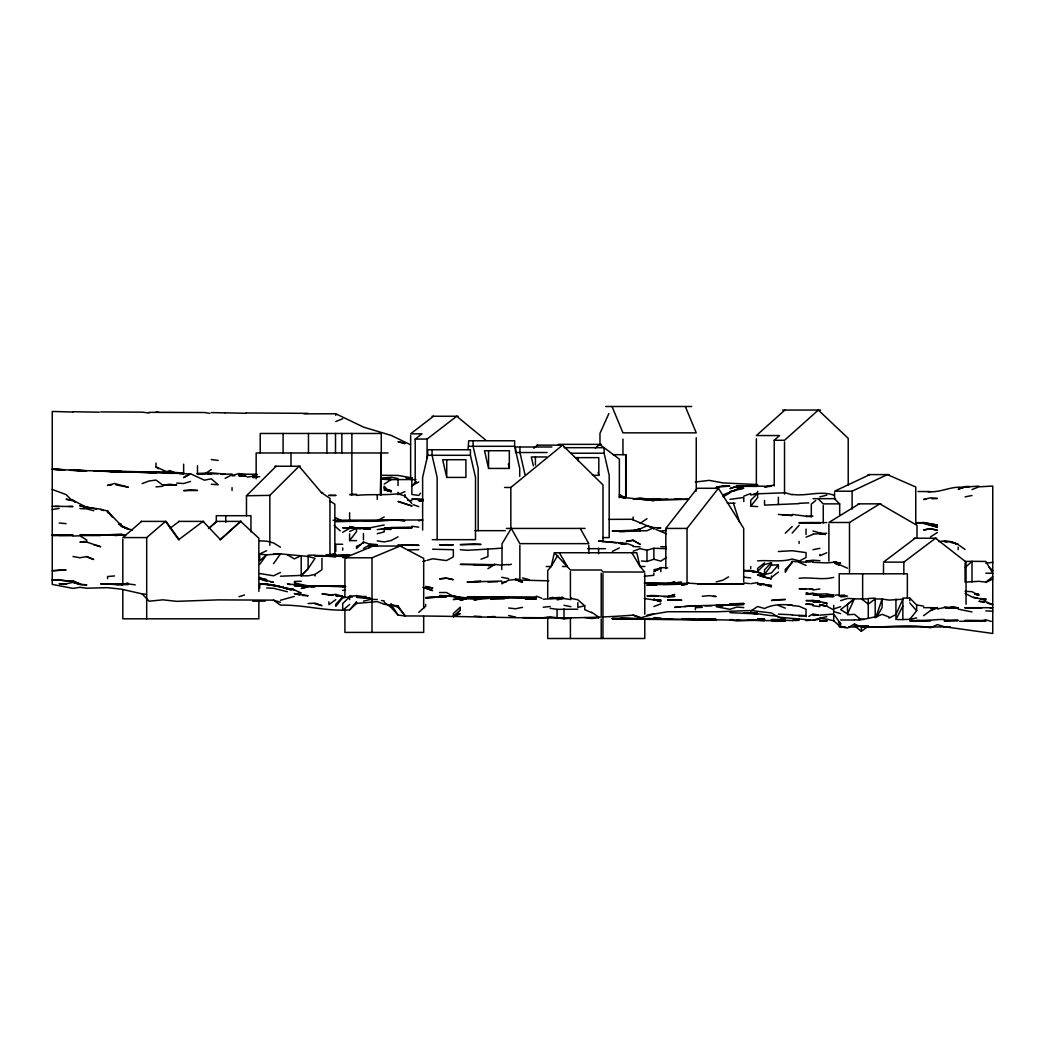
<?xml version="1.0" encoding="UTF-8"?>
<svg xmlns="http://www.w3.org/2000/svg" width="1045" height="1045" viewBox="0 0 1045 1045"><rect width="100%" height="100%" fill="white"/><g stroke="black" fill="none" stroke-linecap="round" stroke-linejoin="round"><path stroke-width="1.5" d="M380.315 494.938L381.268 452.968M432.303 539.664L475.501 539.664L475.501 477.421L470.42 455.293L470.42 449.755L427.705 449.755L427.705 455.293L422.624 477.421L422.624 530.089M468.003 449.468L468.735 440.768L514.636 440.768L514.636 446.306L519.718 468.434L519.718 476.416M554.399 552.74L570.413 569.995L601.215 569.995L602.952 571.994L644.778 572.033L639.997 566.495L636.784 552.74L554.386 552.74L551.198 566.508L547.711 570.544L547.711 598.04M876.18 616.445L882.098 599.046L889.021 600.091L902.854 599.216L902.854 619.567L897.315 619.58M608.856 413.572L599.974 433.348L599.974 444.608M902.854 599.216L895.931 614.564L889.021 618.157M868.277 617.974L868.277 598.929L854.444 598.876L840.611 609.653L847.521 613.872L854.444 598.72L847.521 598.432L840.611 600.666M902.854 605.995L895.931 619.58L895.931 599.059M876.729 617.046L882.098 607.602L882.098 599.046L875.187 598.929L868.277 604.101L861.354 598.72M557.677 555.496L551.198 566.508L546.287 566.508M806.035 562.158L792.201 561.413L785.291 572.281L785.291 569.329L791.052 564.078M368.637 548.168L370.361 544.275L377.271 544.693L370.361 544.471L363.451 541.924L356.528 548.52L356.528 546.313L360.682 544.549M273.542 563.673L280.465 553.902L308.118 556.436L315.041 558.33L308.118 568.676L301.208 575.808L308.118 575.808L315.041 574.45L321.951 569.669L321.951 558.304M259.709 564.378L266.632 554.843L259.709 554.137L259.709 560.76L266.632 554.738M764.535 562.915L757.625 568.389L757.625 571.354L764.535 564.627L771.458 562.667L771.458 565.058L764.535 574.423L760.394 573.849M420.495 493.135L418.771 495.434L411.848 494.481L411.848 479.537L391.104 479.642L384.194 484.083M356.528 540.644L349.618 540.605L356.528 531.565L356.528 528.261L370.361 529.149L363.451 528.391L370.361 528.365L363.451 528.457M665.822 568.637L665.822 528.43L697.211 488.276L718.411 488.276L743.7 528.43L743.7 581.516M687.035 583.123L687.035 528.43L718.411 488.276M757.625 506.564L750.715 506.211L757.625 497.603L757.625 493.41L750.715 494.99L750.715 493.527L743.792 496.179M902.854 619.567L909.764 619.345L916.674 610.763L916.674 605.003L909.764 598.08L902.854 598.04M342.695 597.805L335.785 606.27L335.785 604.232L342.695 596.995L342.695 597.805L349.618 596.878L349.618 599.634M349.618 609.875L356.528 601.737L356.528 603.435L349.618 609.875C326.419 611.639 303.546 604.611 280.465 605.133L273.542 600.143L218.222 599.882L176.723 601.345L162.902 599.83L149.069 601.202L142.146 593.9L121.403 589.145L107.57 587.669L86.826 588.204L79.916 587.316L72.993 588.4L52.25 584.39L52.25 411.443L72.993 412.043M771.458 565.058L778.368 564.901L771.458 572.947L764.535 574.423L757.625 571.955L743.792 570.583L750.715 570.452L756.24 572.307M792.201 533.041L799.111 525.308M771.458 562.667L764.535 569.747L764.535 577.415L757.625 574.907L771.458 578.852L765.92 577.702M246.476 515.707L246.476 495.761L276.128 466.24M246.476 495.761L269.832 495.369L299.105 466.24L321.429 492.626L329.959 498.36L329.959 556.502M757.625 493.41L750.715 500.268L750.715 506.211M349.618 596.878L342.695 603.566L342.695 610.398L349.618 604.467M785.291 533.172L792.201 526.549M460.257 610.228L453.347 616.759L453.347 613.572L460.257 607.158L460.257 610.228L453.347 616.641L460.257 613.585L453.347 616.55M965.084 567.67L972.007 561.335L985.84 561.439L992.75 573.209L985.84 573.196M258.846 591.418L258.846 538.24L240.637 521.39L220.547 539.742L203.057 521.39L178.63 539.742L165.515 521.39L146.692 537.587L122.814 537.587L141.637 521.39M418.771 612.37L425.681 606.165L425.681 604.402M784.847 410.058L756.358 435.556L779.531 435.543L774.227 440.285L774.227 485.99M209.457 527.869L216.759 521.39L208.477 528.522M219.933 539.742L240.637 521.39M595.337 448.044L599.595 444.36L619.371 459.121L619.371 497.694M416.459 481.784L411.848 485.794L418.771 481.902M854.444 598.72L847.521 604.493L847.521 613.872M815.74 500.503L811.312 504.147L811.312 516.818M533.799 448.24L537.587 445.144M504.591 487.466L510.835 487.466L562.563 445.144L603.004 484.906L603.004 541.623M854.444 623.996L854.444 625.864L861.354 631.311L868.277 626.282L861.354 626.974L854.444 623.996L847.521 628.006L840.611 626.961L833.701 620.808L826.778 619.136L819.868 618.235L812.945 620.26L778.368 617.164L771.458 612.958L750.715 610.515L716.138 611.782L667.729 611.73L653.896 614.094L640.062 618.013L633.152 615.126C557.403 621.096 480.974 615.805 404.938 615.962L398.027 605.891L384.194 604.297L377.271 601.606L356.528 603.435M600.3 444.83L600.914 444.36L558.383 444.36M992.75 576.683L985.84 582.104L978.917 581.32L965.084 582.13L965.084 563.007M778.368 572.059L771.458 577.415L771.458 575.939M433.466 416.25L410.633 433.832L421.997 433.832L415.205 439.057L415.205 482.947M415.205 439.057L427.091 439.057L456.717 416.25L485.677 440.036M915.159 538.227L883.495 562.132L903.86 562.132L935.523 538.227L966.037 562.04L966.037 604.232M170.191 528.143L179.191 521.39M923.597 615.688L930.507 610.593L937.43 607.772L923.597 607.628M328.861 604.65L335.785 599.66M204.389 474.234L211.299 469.545M750.715 611.116L757.625 606.479L764.535 608.53C772.882 604.088 782.966 604.337 792.201 605.094L788.048 604.95M640.062 523.323L646.973 518.751M666.566 557.364L660.806 561.152L653.896 559.245L646.973 561.452L641.447 561.021M930.507 536.856L937.43 532.428M487.924 568.676L494.834 564.404L501.757 565.214L501.757 569.538M859.199 503.847L828.881 522.487L849.494 522.487L879.825 503.847L917.001 525.335L917.001 538.279M808.804 616.419L812.945 613.938L818.483 615.074M728.574 576.853L723.049 580.119L716.138 581.947M363.451 548.455L370.361 544.471M342.695 532.284L349.618 528.352M723.049 496.832L729.959 492.887M667.729 567.905L660.806 567.579L653.896 571.497L660.806 568.166L653.896 569.799L658.036 569.682M190.556 473.764L183.646 477.526L190.556 473.764L204.389 480.178L211.299 478.806L218.222 484.789L211.299 484.253M335.785 521.677L377.271 520.71L384.194 516.975M753.471 494.716L757.625 492.495L757.625 491.307M398.027 536.856L391.104 540.526L384.194 541.924L377.271 540.892M225.132 478.362L232.055 474.73L232.055 475.566L234.811 475.828M501.757 583.789L508.667 580.197L515.59 579.439L522.5 582.169L518.346 581.085M799.111 561.126L806.035 557.534L806.035 552.622L792.201 550.715L778.368 551.525M612.396 551.407L619.319 547.972M985.84 582.47L992.75 579.061M280.465 572.477L273.542 575.782L259.709 573.535M869.845 474.587L834.563 491.215L852.106 491.202L887.375 474.587L915.76 487.009L915.76 524.133M259.709 553.915L266.632 550.715M349.618 531.474L356.528 528.313L360.682 528.404M723.049 494.873L736.882 489.334L743.792 488.185L738.266 489.609M640.062 528.966L633.152 530.494L612.396 530.925L633.152 530.494L640.062 528.966L646.973 525.818L653.896 527.594L660.806 527.96L658.036 528.247M398.027 494.625L404.938 491.607M930.507 610.502L937.43 607.498M826.778 552.792L819.868 555.731L819.868 554.49M875.187 617.255L882.098 614.342L889.021 617.02M373.091 546.026L344.915 557.782L371.994 557.782L400.157 546.026L423.682 558.396L423.682 608.268M335.785 421.527L342.695 418.745M972.007 489.596L978.917 486.826L992.75 486.043L992.75 633.453L944.34 626.739L937.43 624.61L930.507 627.758C907.413 623.486 884.684 628.071 861.354 626.974L861.354 631.311M806.035 537.182L812.945 534.426M653.896 606.518L660.806 603.866M142.146 483.574L149.069 480.987L155.979 480.073L162.902 485.167L176.723 485.115L169.812 484.253L162.902 485.167L162.902 486.265L155.979 486.892M481.013 559.193L487.924 556.645L487.924 549.095L501.757 548.168M633.152 551.198L640.062 548.651L646.973 550.219L653.896 548.259L666.344 548.703M757.625 486.317L736.882 486.108L729.959 488.616L736.882 486.33L756.24 486.382M840.611 606.675L833.701 608.961L833.701 605.329M965.084 486.957L958.174 489.178L965.084 486.526L969.237 486.474M165.659 471.909L169.812 470.603L175.351 472.902M238.965 596.721L244.504 594.997M743.792 584.037L698.151 583.841L702.305 584.037L688.472 583.162L681.549 585.278L687.087 584.325M190.556 481.431L183.646 483.522L176.723 483.09M479.629 598.602L467.18 598.328L460.257 600.379L467.18 598.367L479.629 598.498M847.521 614.773L854.444 614.329L861.354 619.803L875.187 616.85M232.055 475.566L238.965 473.542L245.888 476.416M384.194 524.93L370.361 527.751L342.695 527.829L360.682 528.522M280.465 600.248L294.285 596.447M427.065 560.355L432.604 558.761L446.424 560.564L453.347 556.854L453.347 549.722L432.604 549.226M980.301 621.383L985.84 619.868L991.365 621.422M377.271 533.708L384.194 531.879L384.194 530.442M781.137 620.207L792.201 620.547L799.111 618.731M481.013 598.315L474.09 600.065C494.403 596.839 515.629 597.936 536.333 598.798L525.269 598.824L536.333 598.628M363.451 601.149L370.361 599.425L377.271 599.49M598.994 444.83L600.914 444.36M819.868 496.858L826.778 495.147M126.941 583.358L121.403 584.704L100.66 583.881L128.326 583.907L135.236 584.873M308.118 586.807L301.208 588.466L308.118 586.715L315.041 586.676L310.887 586.754M833.701 577.362C822.415 580.341 810.672 576.918 799.111 578.29M909.764 620.038C921.416 622.128 932.858 619.254 944.34 619.463M422.911 561.374L425.681 560.747M819.868 618.235L826.778 616.694M550.166 597.91L552.923 597.296M584.743 608.752L584.743 605.813L577.82 607.354L577.82 602.612M757.625 485.873L743.792 486.147L736.882 487.649L743.792 485.938L750.715 486.147L736.882 485.977M937.43 609.039L944.34 607.563L958.174 608.294M522.5 607.341L515.59 608.765L508.667 608.007M563.986 598.276L550.166 598.38L559.846 597.387M646.973 615.139L653.896 613.715M909.764 619.345L916.674 617.948M965.084 496.884L972.007 495.5M418.771 520.828L422.911 520.018M377.271 529.58L391.104 527.712L411.848 527.947M508.667 564.809L511.436 564.261M812.945 549.683L819.868 548.325M774.227 485.102L764.535 486.826L771.458 486.199L764.535 486.539M557.076 599.843L563.986 598.563L570.91 599.595M634.524 498.896L640.062 497.929L646.973 499.027L633.152 498.792L646.973 499.236L653.896 500.699L619.319 497.041L624.845 497.969L619.319 496.061L624.845 497.799M494.834 564.404L487.924 565.58L492.077 565.201M633.152 540.187L626.229 541.349L633.152 540.383L640.062 544.249L633.152 540.383M750.715 583.711L757.625 582.561M812.945 590.046L819.868 588.897M812.945 620.26L819.868 619.123M121.403 584.207L124.172 583.75M815.714 594.2L826.778 593.847L832.316 595.023M52.25 509.503L59.16 508.445M247.26 477.121L252.799 476.285M605.486 548.677L587.499 548.664M840.611 626.961L840.611 623.63L833.701 614.068L819.868 615.152M985.84 563.281L992.75 562.275M280.465 553.902L266.632 554.843M464.411 598.602L453.347 599.516L474.09 596.643L479.629 598.341M684.318 606.57L695.382 605.617L674.639 607.367L680.177 607.04M328.861 595.245L335.785 594.344L342.695 596.342L335.785 595.689L342.695 596.212M328.861 555L335.785 554.124L326.105 554.804M259.709 476.624L252.799 477.5L256.952 477.238M653.896 575.325L644.216 576.252M806.035 561.074L812.945 560.198L819.868 560.708M315.041 555.561L342.695 555.94L349.618 555.091L342.695 555.927L315.041 555.64M342.695 555.94L349.618 555.091L328.861 555.783L349.618 554.856M660.806 531.121L666.344 530.442M86.826 541.284L79.916 542.12L86.826 542.12L100.66 546.731L93.737 544.706M487.924 549.095L467.18 550.297L460.257 549.709M342.695 590.399L345.464 590.085M598.576 617.713L591.653 618.522L584.743 617.53M771.458 620.612L785.291 620.678C767.017 620.874 748.429 619.998 729.959 620.116M381.425 478.074L391.104 477.251L398.027 478.532M356.528 495.408C370.322 493.932 384.338 495.487 398.027 493.736L404.938 496.075M111.724 484.893L107.57 485.35L114.493 483.495L128.326 487.192L115.877 484.854M812.945 534.06L826.778 533.264M501.757 581.072L467.18 581.96L481.013 581.386L474.09 581.529M938.815 541.584L944.34 540.983L951.263 541.728L958.174 544.314L951.263 542.538M522.5 617.608L543.243 617.739L550.166 616.785L563.986 618.849L570.91 618.144M303.977 413.82L335.785 413.768L363.451 427.078L391.104 435.386L410.476 444.726M799.111 503.285L808.804 502.906M107.57 534.831L121.403 534.099L125.557 535.602M729.959 499.366L743.792 497.498L743.792 501.574M543.243 607.21L550.166 606.518M543.243 599.216L561.23 598.236L550.166 598.184L557.076 597.635L562.615 598.223L550.166 598.249L557.076 597.962M959.558 621.318L985.84 621.096L965.084 620.861L969.237 621.305M799.111 503.638L764.535 505.127L764.535 500.45M826.778 595.467L833.701 594.84M702.305 596.264L709.215 595.65L716.138 596.512L713.369 596.368M806.035 620.599L810.188 620.234M926.366 499.21L923.597 499.458L930.507 497.786L937.43 498.478L931.892 498.778M835.073 595.193L839.226 594.827M345.464 586.219L294.285 585.67L301.208 586.167L308.118 586.127L287.375 583.92L290.144 584.678M464.411 598.458L460.257 598.811L464.411 598.772M847.521 596.029L840.611 596.617L846.136 596.46M232.055 474.038L220.991 474.391M969.237 486.67L965.084 487.009L978.917 486.121M114.493 575.952L107.57 576.513L107.57 578.721M381.425 529.253L391.104 529.423L384.194 528.221L391.104 527.777L411.848 527.764L384.194 528.378L391.104 527.516L411.848 527.163M446.424 578.342L439.514 578.865L446.424 577.95L453.347 579.688L447.809 578.616M688.472 499.314L653.896 499.823L688.472 499.183M656.665 619.149L640.062 619.254L653.896 618.849M115.877 471.778L121.403 471.386L93.737 471.23M72.993 535.223L52.25 535.367L72.993 535.484M497.603 581.738L487.924 582.026M425.681 597.635L446.424 596.813L425.681 597.714L439.514 597.074M240.35 474.09L256.952 474.339M815.714 523.009L819.868 522.84L799.111 523.088L819.868 522.748L799.111 522.683L826.778 522.591M501.757 564.953L508.667 564.496M937.43 607.876L930.507 607.798M635.909 498.974L646.973 499.419L642.832 499.471M550.166 608.308L557.076 609.353L577.82 609.196M776.984 615.897C768.166 615.962 759.637 613.559 750.715 612.997L757.625 613.951L729.959 612.644M487.924 616.89L494.834 616.498M695.382 482.032L709.215 480.36L723.049 482.934L757.625 484.553M868.277 598.498L875.187 598.106M757.625 493.802L785.291 492.77L792.201 494.781M989.981 607.863L992.75 607.72L965.084 607.707L981.686 607.903M308.118 603.514L315.041 603.161L321.951 605.669L315.041 603.775M702.305 607.341L695.382 607.694L695.382 609.731M381.425 475.292L398.027 475.423L411.848 477.905L406.322 477.839M799.111 616.028L806.035 615.688L799.111 615.296M812.945 516.073L806.035 516.4L811.56 516.57M916.674 522.8L923.597 522.487L937.43 525.112L923.597 522.709L916.674 522.918M501.757 582.313L505.898 582.117M916.674 620.482L930.507 620.573M985.84 620.547L965.084 620.325M72.993 535.445L59.16 535.549M640.062 531.082L619.319 531.513L624.845 531.487M656.665 584.978L646.973 585.174M951.263 620.743L958.174 620.443L944.34 620.403L958.174 620.469M927.751 491.646C940.16 493.149 951.616 485.546 963.699 487.492M756.24 612.892L743.792 613.036L757.625 613.415L743.792 612.736M265.247 601.084L252.799 601.228M407.707 549.918L418.771 549.631M663.575 584.691L680.177 584.233M840.611 595.271L844.765 595.114M812.945 615.427L818.483 615.205M294.285 581.516L301.208 581.255M775.599 620.221L771.458 620.364L785.291 620.704M81.301 535.576L100.66 535.562M315.041 555.927L328.861 555.953M492.077 564.888L474.09 565.149L494.834 564.731L460.257 564.378L494.834 564.705M149.069 412.344L204.389 412.501L209.927 413.35M356.528 494.481L349.618 494.559L356.528 494.507M757.625 620.155L736.882 620.926L729.959 619.855M792.201 620.547L799.111 620.351M72.993 536.033L79.916 535.837L86.826 540.056M854.444 625.864L868.277 625.811M806.035 561.309L810.188 561.256M771.458 619.567L785.291 619.646L771.458 619.62M660.806 499.314L667.729 499.157M52.25 535.445L59.16 535.288L52.25 534.805M812.945 522.618L806.035 522.787L819.868 522.657M944.34 607.093L958.174 607.759L945.725 608.242M688.472 583.214L646.973 585.069M548.782 580.824L515.59 579.962M225.132 412.801L245.888 413.324M702.305 619.097L681.549 619.241L695.382 619.385L685.703 619.162M381.425 479.067L391.104 479.394L381.425 478.714M674.639 499.262L681.549 499.131M315.041 555.809L321.951 555.692M965.084 561.452L972.007 561.335L972.007 581.921M705.061 605.826L711.985 605.734M640.062 618.47L612.396 618.379M422.911 499.118L411.848 499.105L422.911 499.876M402.168 544.967L404.938 544.928L398.027 544.85M273.542 553.798L280.465 553.706M836.457 562.092L826.778 562.889L812.945 562.341M698.151 584.246L743.792 583.841M716.138 620.181L612.396 618.901L640.062 619.058L620.704 618.131M252.799 476.794L256.952 476.742M128.326 584.573L121.403 584.664L128.326 583.332L121.403 584.573L107.57 583.698L118.634 584.704M536.333 597.257L501.757 597.257L536.333 597.492M114.493 534.766L121.403 535.223L93.737 534.935L125.557 535.236M490.693 599.308L504.526 598.837M913.918 620.926L923.597 620.9L909.764 620.887L923.597 621.148L913.918 620.874M126.941 471.948L93.737 470.955L183.646 473.098M481.013 564.927L487.924 564.875M114.493 535.118L79.916 534.674M653.896 583.188L646.973 583.228L667.729 583.397L681.549 582.3L667.729 583.423L644.216 583.005M100.66 411.913L142.146 412.161L149.069 413.023M207.158 473.907L218.222 473.751M640.062 530.808L646.973 530.755L653.896 527.594L653.896 529.214M812.945 561.622L806.035 561.544L810.188 561.674M819.868 621.043L826.778 621.017M211.299 412.579L225.132 412.866M333.068 520.24L421.213 519.966M608.908 519.365L631.768 519.287L652.798 528.117M764.535 619.933L747.946 619.698M854.444 620.012L840.611 619.985M245.888 412.945L308.118 413.376M764.535 620.142L750.715 619.737M754.856 620.207L764.535 620.299L752.086 620.207L764.535 620.534M605.643 406.505L691.712 406.505M782.6 410.058L820.56 410.058M432.081 416.25L458.115 416.25M774.227 440.285L784.521 440.285L818.313 410.058L848.213 438.338L848.213 484.932M536.895 445.144L563.255 445.144M468.735 446.306L514.636 446.306M551.904 446.999L515.577 446.999L515.577 452.524L547.11 452.524M564.156 447.691L604.101 447.691L604.101 453.216L609.196 475.344L609.196 537.587L602.808 537.587M388.035 452.968L256.156 452.968L256.156 478.793M570.557 453.216L604.101 453.216M613.31 454.693L625.968 454.693L625.968 496.231M427.705 455.293L470.42 455.293M546.6 456.952L531.343 456.952L533.381 465.809M575.325 457.645L598.811 457.645L598.811 475.344L592.41 475.344M274.887 466.24L300.346 466.24M488.564 468.434L509.333 468.434L509.333 450.722L484.501 450.722L488.564 468.434L488.564 450.722M868.121 474.587L889.099 474.587M446.737 477.421L465.913 477.421L465.913 459.722L442.675 459.722L446.737 477.421L446.737 459.722M321.429 492.626L322.67 492.626M813.075 498.674L835.504 498.674M727.242 503.181L735.014 503.181M858.063 503.847L880.961 503.847M839.684 515.028L839.684 503.873L823.264 503.873L817.961 498.674M141.036 521.39L166.116 521.39L179.244 539.742M178.59 521.39L203.67 521.39M216.158 521.39L241.238 521.39M506.381 528.43L585.096 528.43M665.822 528.43L687.035 528.43M474.952 530.664L505.349 530.664M914.075 538.227L936.607 538.227M371.249 546.026L401.985 546.026M562.497 566.508L567.396 566.508L559.297 552.74M644.896 566.495L639.997 566.495L631.885 552.74M439.514 592.515L446.424 592.515L453.347 596.342L458.873 597.27L454.732 597.139M750.715 620.142L764.535 620.325M845.601 626.948L839.213 626.948L839.213 623.721M848.579 626.948L857.958 626.948M865.835 626.948L950.375 626.948M165.659 473.111L183.646 473.503L162.902 472.314L183.646 473.215L176.723 472.523L70.224 470.315M176.723 473.15L183.646 473.254L142.146 472.209M225.132 474.09L211.299 472.889L197.479 473.738L204.389 473.934M240.35 474.626L244.504 474.822M308.118 555.169L315.041 555.195M335.785 586.232L345.464 586.467L321.951 585.997L345.464 586.767M626.229 618.666L640.062 618.745L612.396 618.588M778.368 620.207L785.291 620.234L771.458 620.051M930.507 491.581L918.059 491.503M819.868 534.165L825.393 534.191M342.695 544.262L335.785 544.223L335.785 551.433M308.118 585.971L335.785 586.349M646.973 618.653L653.896 618.705L646.973 618.588M819.868 620.612L826.778 620.652M252.799 474.783L256.952 474.835M736.882 486.108L743.792 486.16M808.804 594.344L806.035 594.331L812.945 593.077L818.483 595.036M700.921 605.865L695.382 605.826L743.792 604.454L716.138 605.355L723.049 605.773L718.895 605.708M671.87 618.914L660.806 618.81M709.215 619.502L716.138 619.554L702.305 618.862L716.138 619.411L703.69 619.149M72.993 411.717L99.275 412.2M197.479 473.855L203.004 473.907M55.019 506.42L59.16 506.446M211.299 473.764L197.479 473.489M52.25 506.276L72.993 506.538L68.852 506.433M259.709 583.998L273.542 585.069L280.465 586.859L266.632 584.299L259.709 584.286C271.687 582.953 282.712 588.217 294.285 589.563L288.76 589.014M806.035 588.805L799.111 588.74L812.945 589.053L810.188 588.962M757.625 486.16L764.535 486.252M930.507 620.743L916.674 620.547M660.806 618.927L732.728 620.077M612.396 618.927L619.319 619.019L612.396 618.718M348.233 556.462L335.785 556.149L341.31 556.423M487.924 564.757L492.077 564.836M366.207 596.421L356.528 596.786L363.451 596.852L356.528 595.585L349.618 596.551L352.374 596.878M240.35 474.469L244.504 474.561M732.728 619.698L729.959 619.646L732.728 619.894M169.812 473.346L172.582 473.398M252.799 474.639L256.952 474.73M377.271 520.71L398.027 520.096L404.938 520.789C390.987 519.104 377.349 521.481 363.451 521.259M114.493 535.497L117.249 535.549M381.425 478.963L384.194 479.028M100.66 534.87L107.57 535.027M82.673 470.759L72.993 470.381M765.92 585.37L771.458 585.514L765.92 584.795M778.368 614.16L792.201 614.773M155.979 472.719L128.326 471.974L155.979 472.876M107.57 534.805L114.493 534.988M100.66 471.112L114.493 471.622M280.465 576.213L301.208 575.403L308.118 568.676L308.118 556.436M864.124 619.398L858.585 618.679M179.492 473.581L189.171 473.934M70.224 470.015L86.826 470.772L72.993 470.172M461.642 597.557L467.18 597.936L446.424 596.042M64.699 469.714L52.25 469.257L79.916 470.511M411.848 479.537L416.001 479.681M59.16 469.584L52.25 469.192L63.314 469.714M985.84 610.92L992.75 611.155M107.57 583.894L114.493 584.259M259.709 540.879L266.632 541.14L273.542 542.93L280.465 547.201M526.654 579.688L529.41 579.792L522.5 577.885M702.305 619.489L716.138 619.776L699.536 619.176M404.938 615.309L398.027 607.38L391.104 604.323L398.027 615.035L404.938 615.962M660.806 546.666L666.344 546.888M633.152 546.548L640.062 546.835M815.714 594.958L819.868 595.141L815.714 594.67M944.34 621.03L949.879 621.266M238.965 473.542L238.965 475.762L245.888 476.063M79.916 508.562L86.826 508.876L93.737 510.731M826.778 594.997L829.547 595.127M646.973 618.784L649.742 618.901M778.368 514.44L792.201 515.485L782.522 514.989M819.868 595.781L826.778 596.107L812.945 594.892L815.714 595.141M345.464 586.585L342.695 586.454L345.464 586.637M155.979 412.148L158.749 412.279M266.632 587.93L273.542 588.283L287.375 591.744M66.083 584.037L59.16 583.698L66.083 583.894L72.993 582.3L79.916 584.351L86.826 584.847L79.916 584.508L72.993 582.3L72.993 580.707L79.916 583.92L74.378 581.974M302.593 595.454L308.118 595.741L294.285 593.599L299.824 595.023M467.18 598.328L481.013 598.171L467.18 598.367L460.257 599.843L467.18 598.38L479.629 598.903M653.896 617.569L660.806 617.974M663.575 596.551L667.729 596.799L674.639 594.527C665.874 598.602 656.273 594.265 646.973 595.937L658.036 596.146M474.09 616.132L481.013 616.563M261.093 579.23L266.632 579.583L261.093 578.76L266.632 580.302L259.709 577.402M792.201 615.022L799.111 615.492M916.674 522.539L923.597 523.049L937.43 527.189L923.597 523.414M806.035 522.604L811.56 523.022M142.146 593.9L146.3 594.213M616.55 542.838L598.576 541.049L619.319 542.786L623.46 543.962M515.59 578.982L518.346 579.204M792.201 494.363C806.048 496.623 820.194 490.327 833.701 495.147M252.799 476.154L256.952 476.494M757.625 560.851C769.107 559.976 781.02 562.328 792.201 559.023L799.111 560.825M743.792 607.628L736.882 607.027L729.959 609.313L716.138 606.714M238.965 475.762L241.735 476.024M822.624 602.704L826.778 603.096L826.778 604.323M819.868 602.442L812.945 601.789L819.868 601.633L826.778 603.096M806.035 516.217L792.201 514.401M114.493 471.778L107.57 471.086L114.493 471.87M974.776 593.978L978.917 594.396L974.776 593.926M59.16 522.97L66.083 523.663M792.201 605.577L799.111 606.27L806.035 609.287L806.035 616.602M743.792 582.966L749.33 583.567M743.792 577.167L750.715 577.924M370.361 545.568L377.271 546.326M854.444 619.646L859.97 620.26M958.174 609.144L972.007 611.939M622.088 543.988L619.319 543.06L626.229 543.949L619.319 543.256L626.229 543.256L633.152 545.738M757.625 583.463L764.535 584.273L771.458 586.781L765.92 585.056M812.945 605.8L819.868 606.596M644.216 598.498L660.806 600.966L653.896 599.464L660.806 601.75L653.896 599.046M407.707 500.228L411.848 500.725M757.625 584.233L761.779 584.717L757.625 584.181L760.394 584.638M757.625 583.776L764.535 584.625L757.625 583.554M211.299 459.578L218.222 460.427M411.848 526.249L418.771 527.163M72.993 500.816L66.083 499.21L72.993 500.346L86.826 507.413L100.66 509.163L103.429 510.574M422.911 587.277L432.604 590.569L425.681 588.1M266.632 584.351L280.465 586.702L291.529 590.02M825.393 533.995L819.868 533.198L825.393 534.557M86.826 507.4L93.737 508.406L79.916 505.845L86.826 507.217M270.773 581.895L273.542 582.313L259.709 578.708L266.632 581.294M947.11 541.911L944.34 541.493L951.263 541.728L958.174 544.602L965.084 549.487M916.674 605.003L923.597 606.1M333.015 595.114L321.951 593.939L331.631 595.062M342.695 596.577L338.554 595.911L345.464 597.296M458.873 597.257L450.578 595.624M381.425 600.483L384.194 600.953L384.194 602.26L391.104 607.38L398.027 615.035M973.391 597.518L977.532 598.236M833.701 561.923L840.611 563.19L833.701 562.132L839.226 565.045M298.439 592.515L301.208 593.024L294.285 589.863L287.375 588.4L290.144 589.733M72.993 556.502L79.916 557.769L86.826 556.554L93.737 559.506L86.826 556.92M460.257 597.231L453.347 595.937L439.514 595.559L449.193 596.277M349.618 596.055L352.374 596.577M811.56 594.096L806.035 593.011L810.188 594.109M100.66 509.542L107.57 510.914L112.507 517.275M563.986 605.29L570.91 606.675M501.757 577.284L508.667 578.682M118.634 523.858L121.403 524.433L118.634 523.571M984.455 602.442L978.917 601.267L985.84 601.724L992.75 604.689L987.211 603.122M404.938 443.224L398.027 441.656L404.938 443.759M819.868 604.624L826.778 606.191L833.701 609.966L833.701 612.174M619.319 543.152L622.088 543.792M980.301 598.733L985.84 600.039L972.007 596.93L965.084 593.39M93.737 508.628L96.506 509.294M508.667 615.505L515.59 617.164M778.368 617.164L785.291 618.875M86.826 507.347L79.916 505.545L85.442 507.165M976.148 594.709L978.917 595.441L972.007 591.666L965.084 591.313M754.856 572.02L750.715 570.87L753.471 571.876M812.945 530.978L819.868 532.976M833.701 611.586L840.611 613.624M633.152 615.126L640.062 617.203L640.062 618.013M287.375 588.753L280.465 586.689L287.375 588.884M273.542 600.143L280.465 602.299M411.848 505.976L398.027 501.456L411.848 505.884M835.073 563.516L839.226 564.992M413.232 504.67L418.771 506.655M132.467 530.246L121.403 526.327L128.326 529.279M536.333 596.159L541.859 598.289M778.368 605.421L785.291 608.138M655.803 529.371L666.318 533.786M584.743 609.705L591.653 612.67M799.111 562.354L806.035 565.423M155.979 463.013L155.979 466.867L169.812 473.215M52.25 489.452L66.083 494.598L71.844 500.241M839.226 564.809L833.701 562.145L847.521 568.18M335.785 517.771L342.695 521.337M388.139 490.445L384.194 486.252L384.194 487.989L391.104 491.738L384.194 489.125L391.104 490.719L391.104 491.699M287.375 554.764L294.285 558.866L301.208 555.653L301.208 575.808M619.319 494.363L624.845 497.655M838.299 622.141L840.611 623.63M329.959 500.947L334.844 504.239L334.844 553.079M591.653 612.239L598.576 617.007M989.288 567.5L992.75 570.361M155.979 466.867L158.291 468.826M384.194 487.989L387.643 490.954M584.743 605.813L577.82 599.765L570.91 598.341L570.91 597.662M334.178 525.53L340.187 530.808M119.104 523.872L121.403 525.896M119.104 523.989L121.403 526.066L128.326 529.083L121.403 525.609L107.57 511.318L111.528 516.178M839.684 503.873L834.563 498.857L834.563 492.744M400 494.324L398.027 492.326L398.027 494.389M72.993 500.202L74.966 502.253M404.938 496.179L411.848 503.481M909.764 602.939L916.674 610.763M580.21 528.43L588.818 543.635L519.861 543.635L511.266 528.43L502.005 543.818L502.005 564.966M685.311 406.505L696.244 432.852L622.951 432.852L612.03 406.505M733.394 503.181L739.546 522.03M598.132 472.392L598.811 475.344M525.021 474.652L519.94 452.524L519.94 446.999M508.314 464.006L509.333 468.434M958.174 547.162L958.174 549.592M909.764 598.08L909.764 600.875M907.347 597.949L907.347 573.796L839.213 573.796L839.213 596.342M903.86 562.132L903.86 573.796M883.495 563.582L883.495 573.796M875.187 598.929L875.187 617.765M862.647 573.796L862.647 599.569M852.106 491.202L852.106 509.137M849.494 522.487L849.494 572.399M833.701 614.068L833.701 620.808M828.881 524.094L828.881 561.126M823.264 505.466L823.264 522.983M806.035 529.07L806.035 534.517M799.111 541.401L799.111 543.465M792.201 561.413L792.201 563.02M784.521 441.917L784.521 494.141M778.368 497.224L778.368 504.539M778.368 564.901L778.368 568.689M756.358 438.809L756.358 486.056M750.715 566.508L750.715 568.584M696.244 437.711L696.244 491.098M660.806 567.579L660.806 571.719M653.896 548.259L653.896 559.245M653.896 573.104L653.896 574.214M646.973 550.219L646.973 561.452M644.778 573.666L644.778 614.186M644.778 619.045L644.778 638.495L547.711 638.495L547.711 617.464M633.152 516.988L633.152 520.005M625.707 454.693L625.707 496.231M622.951 439.096L622.951 454.693M602.952 573.614L602.952 638.495M601.215 573.248L601.215 615.662M601.215 618.927L601.215 638.495M598.576 548.116L598.576 553.732M598.576 617.281L598.576 618.379M588.818 545.268L588.818 553.419M578.029 457.645L578.029 460.858M570.413 571.628L570.413 597.714M570.413 618.927L570.413 638.495M563.986 608.948L563.986 618.849M557.076 609.353L557.076 617.268M535.419 456.952L535.419 464.999M519.861 545.268L519.861 579.531M515.59 579.439L515.59 580.367M510.835 487.466L510.835 529.083M478.179 530.664L478.179 468.434L473.098 446.306L473.098 440.768M437.15 539.664L437.15 477.421L432.068 455.293L432.068 449.755M427.091 439.057L427.091 458.559M423.682 616.315L423.682 632.408L344.915 632.408L344.915 609.692M410.633 435.465L410.633 479.55M404.938 494.468L404.938 497.368M398.027 479.55L398.027 485.598M398.027 605.891L398.027 607.38M391.104 603.814L391.104 607.38M381.268 494.938L381.268 433.466L260.231 433.466L260.231 452.968M377.271 494.729L377.271 499.379M371.994 557.782L371.994 632.408M363.451 533.551L363.451 539.86M363.451 541.924L363.451 543.374M351.878 433.466L351.851 494.938M349.618 512.716L349.618 521.442M349.618 533.851L349.618 540.605M344.915 559.402L344.915 596.708M342.695 547.959L342.695 550.179M341.846 433.466L341.846 452.968M335.785 414.16L335.785 415.335M335.51 433.466L335.51 452.968M328.861 601.789L328.861 603.252M326.915 433.466L326.915 452.968M315.041 574.45L315.041 576.017M308.471 433.466L308.471 452.968M290.993 452.968L290.993 465.887M283.09 433.466L283.09 452.968M269.832 495.369L269.832 545.281M259.709 584.795L259.709 588.309M258.846 601.084L258.846 618.81L122.814 618.81L122.814 589.563M250.957 531.97L250.957 515.707L216.302 515.707L216.302 522.213M232.055 487.623L232.055 490.432M225.746 515.707L225.746 522.213M197.479 465.73L197.479 474.13M183.646 464.176L183.646 473.764M146.692 537.587L146.692 618.81M122.814 539.207L122.814 584.691M107.57 510.914L107.57 512.69M736.882 489.961L729.959 491.725L736.882 489.961M723.049 485.781L716.138 487.231L729.959 486.082L723.049 485.781M930.507 528.626L923.597 529.946L930.507 528.914L937.43 530.259L930.507 528.626M674.639 582.091L667.729 583.397L674.639 582.091M562.615 597.387L557.076 598.249L562.615 597.374M778.368 599.686L771.458 600.444L785.291 599.464L778.368 599.686M826.778 596.251L819.868 596.995L833.701 596.368L819.868 595.95L833.701 596.486L826.778 596.251M674.639 583.554L660.806 584.364L674.639 583.554M190.556 489.987L183.646 490.627L197.479 490.445L190.556 489.987M474.09 544.027L460.257 544.628L481.013 544.445L474.09 544.027M59.16 570.296L52.25 570.727L66.083 569.982L59.16 570.296M674.639 596.447L667.729 596.695L674.639 596.447M743.792 603.514L729.959 603.892L743.792 603.514M446.424 544.68L439.514 544.876L453.347 544.85L446.424 544.68M739.651 620.207L736.882 620.286L739.651 620.207M59.16 579.831L52.25 580.027L59.16 579.831M812.945 600.418L806.035 600.601L819.868 601.28L812.945 600.418M653.896 499.197L646.973 499.353L660.806 499.17L653.896 499.197M487.924 597.792L481.013 597.962L508.667 597.675L487.924 597.792M494.834 597.126L467.18 596.891L501.757 597.178L494.834 597.126M536.333 598.119L529.41 598.21L536.333 598.171M649.742 619.136L646.973 619.176L649.742 619.097M681.549 600.261L667.729 600.013L681.549 600.261M422.911 500.816L418.771 500.829L422.911 500.842M978.917 607.916L965.084 607.811L978.917 607.916M418.771 545.307L404.938 545.163L418.771 545.307M819.868 522.84L812.945 522.813L819.868 522.853M308.118 585.931L301.208 585.905L294.285 582.979L308.118 585.918L321.951 586.114L308.118 585.931M536.333 597.858L529.41 597.831L536.333 597.884M660.806 600.117L653.896 600.104L660.806 600.117M335.785 495.434L328.861 495.395L335.785 495.434M826.778 620.808L819.868 620.756L826.778 620.808M764.535 619.097L757.625 619.032L764.535 619.097M346.849 557.468L342.695 557.416L346.849 557.507M411.848 477.892L406.322 477.8L411.848 477.905M328.861 556.097L321.951 556.005L335.785 556.698L328.861 556.097M169.812 472.928L162.902 472.797L169.812 472.928M204.389 473.921L197.479 473.738L204.389 473.921M391.104 479.498L384.194 479.302L391.104 479.55M626.229 497.472L623.46 497.394L626.229 497.472M363.451 597.557L356.528 597.296L370.361 598.289L363.451 597.557M757.625 613.415L750.715 613.115L757.625 613.519M72.993 581.464L59.16 580.079L72.993 581.464M812.945 604.533L806.035 604.088L812.945 604.533M391.104 490.627L384.194 490.17L391.104 490.719M826.778 596.107L819.868 595.532L826.778 596.186M985.84 599.098L980.301 598.602L985.84 599.098M757.625 571.955L750.715 571.079L757.625 571.968L764.535 575.73L757.625 571.955M958.174 607.916L951.263 606.949L958.174 607.916M826.778 606.022L819.868 604.977L826.778 606.022M356.528 528.012L349.618 526.615L356.528 528.13M432.604 588.048L425.681 586.506L432.604 588.048"/></g></svg>
